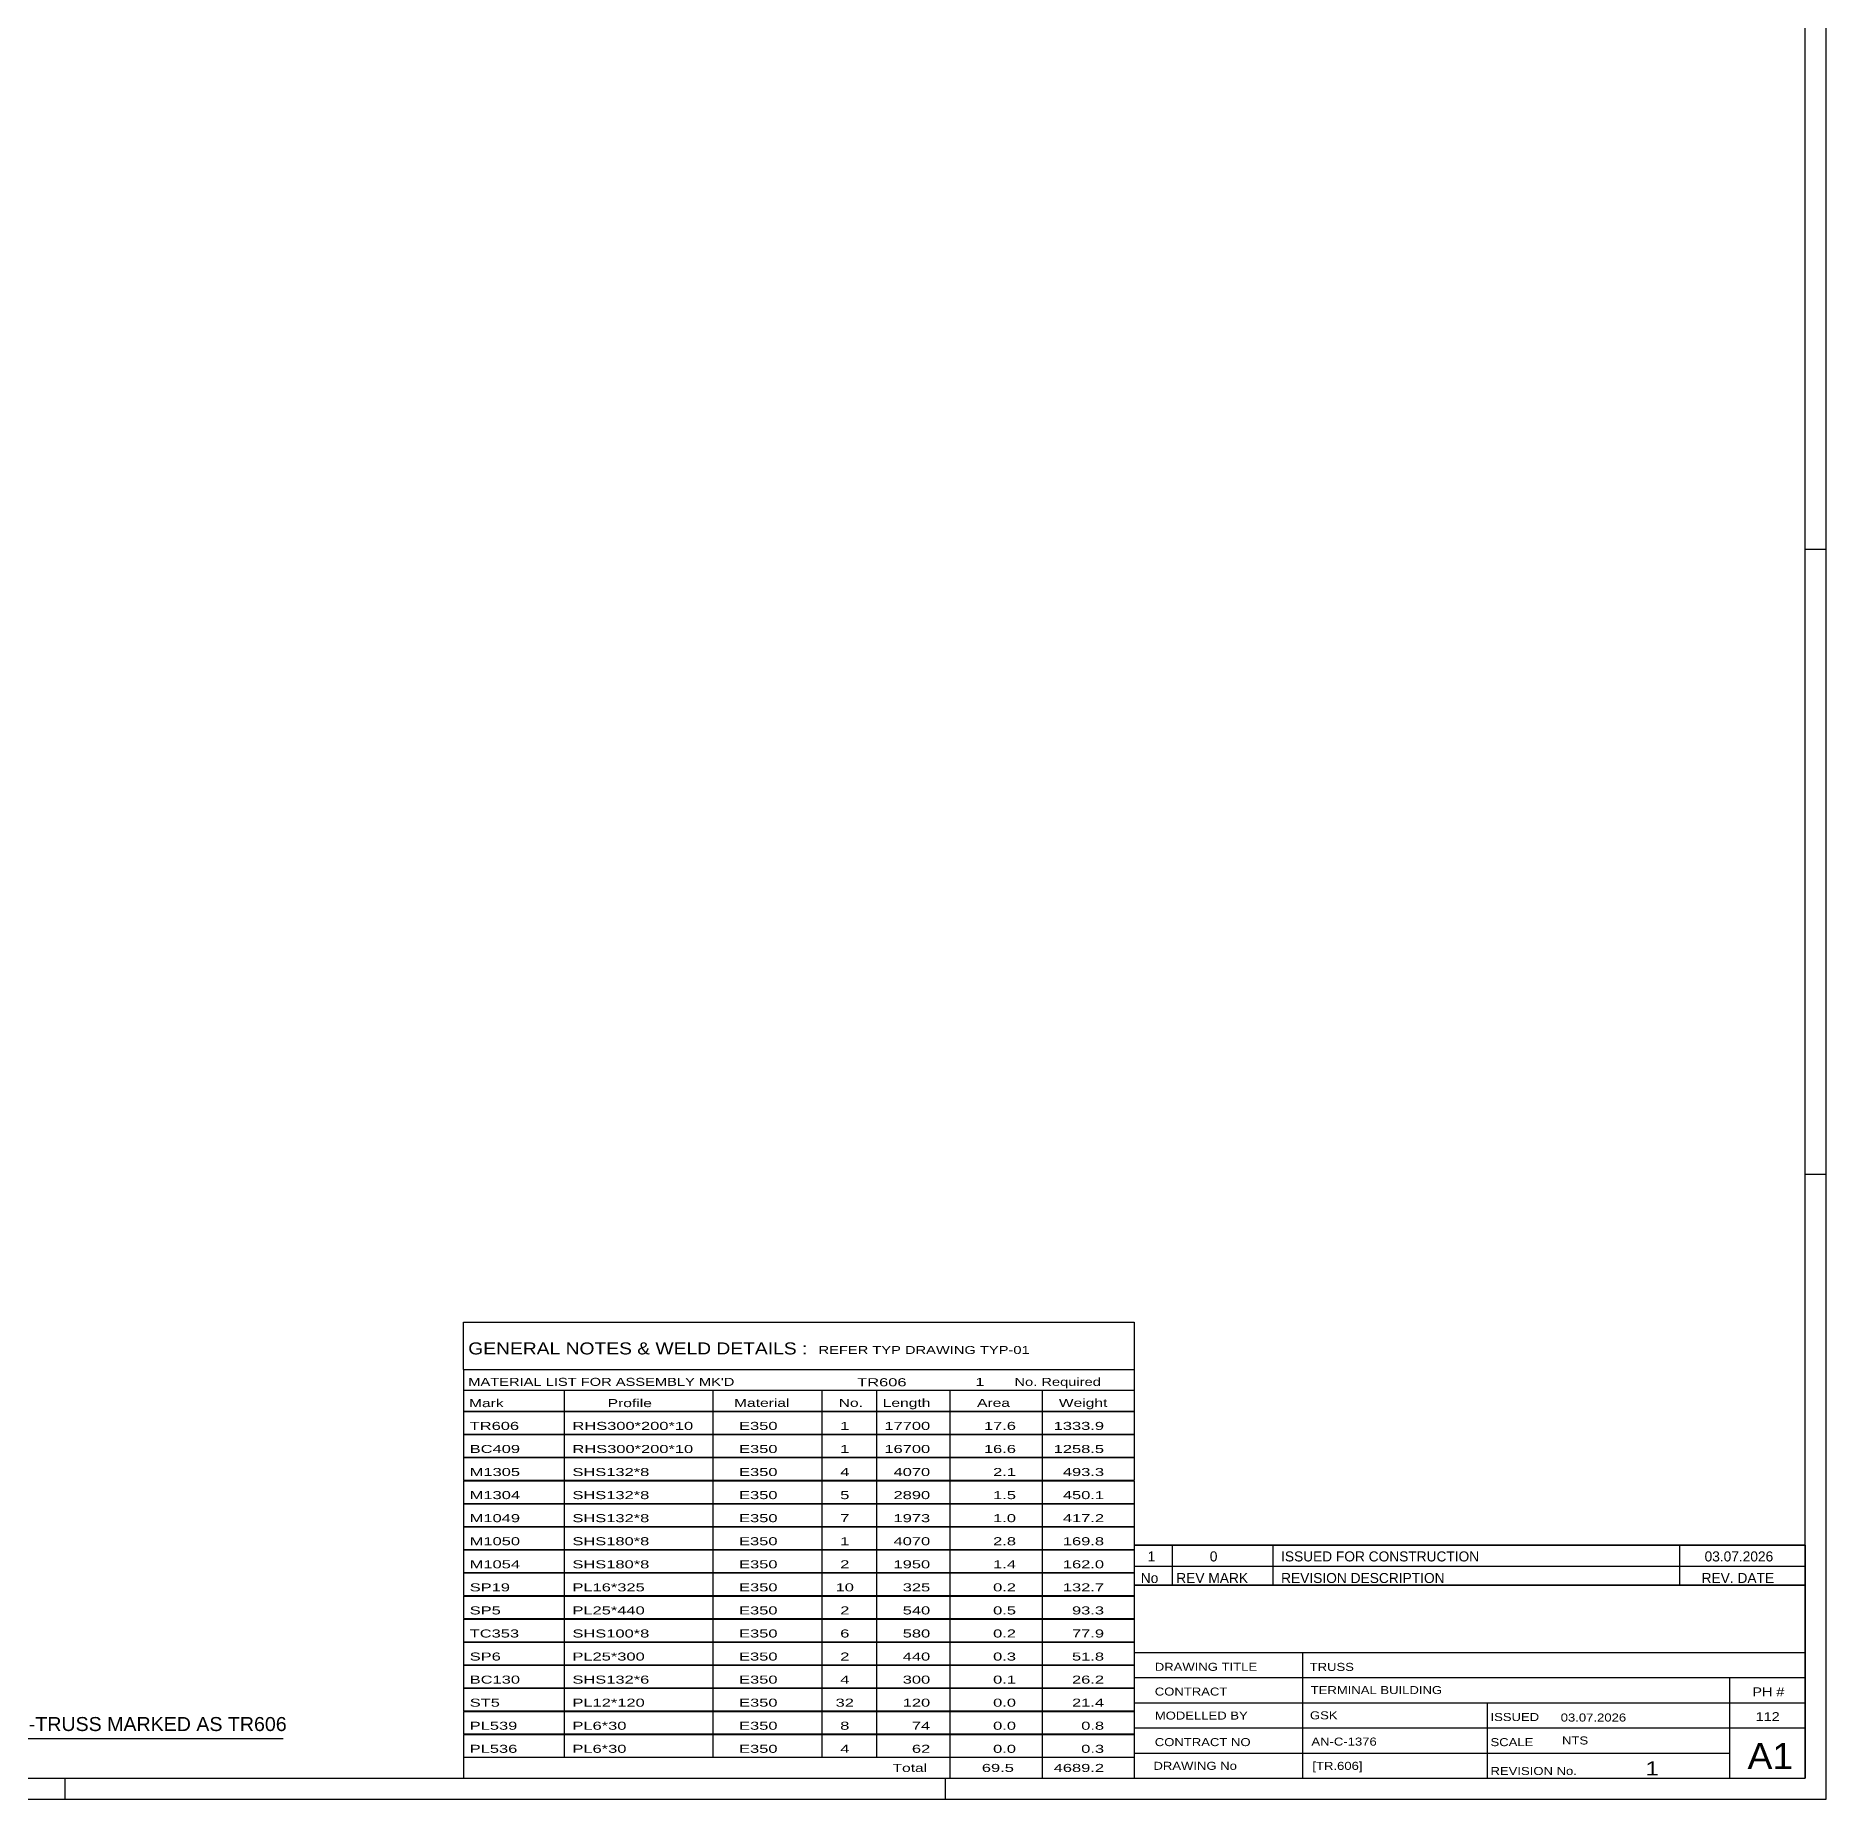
# Model space of a CAD drawing. Header units: millimetres. Extents: x 0 to 1189, y 0 to 841.
# Drawn here: x 762 to 1189, y 0 to 420.5 of the extents above; entities that cross this region are included whole.
import ezdxf

# ---------------------------------------------------------------- set-up
doc = ezdxf.new("R2010")
doc.units = ezdxf.units.MM
doc.styles.add('Arial', font='ARIAL.TTF', dxfattribs={"height": 0.2})
doc.styles.add('Arial Narrow', font='ARIALN.TTF', dxfattribs={"height": 0.2})

# ---------------------------------------------------------------- blocks, each defined once
blk = doc.blocks.new('Unknown-761554047-1135')
at = {"color": 5, "linetype": 'Continuous'}
for p, q in [((1189, 0), (1189, 841)), ((1184, 5), (1184, 836)), ((1189, 298), (1184, 298)), ((1189, 149), (1184, 149)), ((5, 5), (1184, 5)), ((769, 0), (769, 5)), ((979, 0), (979, 5)), ((0, 0), (1189, 0))]:
    blk.add_line(p, q, dxfattribs=at)
blk = doc.blocks.new('Unknown-761554047-15138')
at = {"color": 7, "linetype": 'Continuous'}
for p, q in [((1024, 51.05), (1024, 5)), ((1024, 51.05), (1184, 51.05)), ((1184, 51), (1184, 5)), ((1024, 35), (1184, 35)), ((1064.14, 35), (1064.14, 5)), ((1024, 29), (1184, 29)), ((1166, 5.05), (1166, 29.05)), ((1024, 23), (1184, 23)), ((1108.14, 23), (1108.14, 5)), ((1024, 17), (1184, 17)), ((1024, 11), (1166, 11)), ((1024, 5), (1184, 5))]:
    blk.add_line(p, q, dxfattribs=at)
at = {"color": 7, "style": 'Arial Narrow'}
for s, height, width, p in [('DRAWING TITLE', 1.9089, 1.425378, (1028.88, 30.61)), ('TRUSS ', 1.909, 1.425378, (1065.81, 30.59)), ('CONTRACT', 1.909, 1.425378, (1028.88, 24.71)), ('TERMINAL BUILDING', 1.9089, 1.425378, (1066.06, 25.07)), ('MODELLED BY', 1.9089, 1.425378, (1028.88, 18.98)), ('GSK', 1.909, 1.425378, (1065.88, 19.04)), ('ISSUED', 1.909, 1.425378, (1108.94, 18.64)), ('03.07.2026', 1.909, 1.425378, (1125.69, 18.52)), ('CONTRACT NO', 1.9089, 1.425378, (1028.88, 12.66)), ('AN-C-1376', 1.909, 1.425378, (1066.23, 12.78)), ('SCALE', 1.909, 1.425378, (1108.94, 12.65)), ('A1', 6.204, 1.25, (1170.24, 7.2)), ('DRAWING No', 1.909, 1.425378, (1028.56, 7)), ('[TR.606]', 1.909, 1.425378, (1066.46, 6.99)), ('1', 3.34, 1.5, (1145.91, 5.68)), ('REVISION No.', 1.9089, 1.425378, (1108.94, 5.77))]:
    blk.add_text(s, height=height, dxfattribs=dict(at, width=width)).set_placement(p)
at = {"color": 7, "linetype": 'Continuous', "style": 'Arial Narrow'}
for s, height, width, p in [('PH #', 2.1, 1.42538, (1171.4, 24.55)), ('112', 2.1, 1.42538, (1172.19, 18.65)), ('NTS', 1.909, 1.425378, (1126, 13.05))]:
    blk.add_text(s, height=height, dxfattribs=dict(at, width=width)).set_placement(p)
blk = doc.blocks.new('Unknown-761554047-15139')
at = {"color": 7, "linetype": 'Continuous'}
for p, q in [((864, 113.75), (1024, 113.75)), ((864, 102.5), (864, 113.75)), ((1024, 113.75), (1024, 102.5)), ((864, 102.5), (1024, 102.5)), ((864, 102.5), (864, 97.5)), ((1024, 102.5), (1024, 97.5)), ((864, 97.5), (1024, 97.5)), ((864, 97.5), (864, 92.5)), ((888, 97.5), (888, 92.5)), ((923.5, 97.5), (923.5, 92.5)), ((949.5, 97.5), (949.5, 92.5)), ((962.5, 97.5), (962.5, 92.5)), ((980, 97.5), (980, 92.5)), ((1002, 97.5), (1002, 92.5)), ((1024, 97.5), (1024, 92.5)), ((864, 92.5), (1024, 92.5)), ((864, 92.45), (864, 87.05)), ((864, 92.45), (1024, 92.45)), ((888, 92.5), (888, 87)), ((923.5, 92.5), (923.5, 87)), ((949.5, 92.5), (949.5, 87)), ((962.5, 92.5), (962.5, 87)), ((980, 92.5), (980, 87)), ((1002, 92.5), (1002, 87)), ((1024, 92.45), (1024, 87.05)), ((864, 87.05), (1024, 87.05)), ((864, 86.95), (864, 81.55)), ((864, 86.95), (1024, 86.95)), ((888, 87), (888, 81.5)), ((923.5, 87), (923.5, 81.5)), ((949.5, 87), (949.5, 81.5)), ((962.5, 87), (962.5, 81.5)), ((980, 87), (980, 81.5)), ((1002, 87), (1002, 81.5)), ((1024, 86.95), (1024, 81.55)), ((864, 81.55), (1024, 81.55)), ((864, 81.45), (864, 76.05)), ((864, 81.45), (1024, 81.45)), ((888, 81.5), (888, 76)), ((923.5, 81.5), (923.5, 76)), ((949.5, 81.5), (949.5, 76)), ((962.5, 81.5), (962.5, 76)), ((980, 81.5), (980, 76)), ((1002, 81.5), (1002, 76)), ((1024, 81.45), (1024, 76.05)), ((864, 76.05), (1024, 76.05)), ((864, 75.95), (864, 70.55)), ((864, 75.95), (1024, 75.95)), ((888, 76), (888, 70.5)), ((923.5, 76), (923.5, 70.5)), ((949.5, 76), (949.5, 70.5)), ((962.5, 76), (962.5, 70.5)), ((980, 76), (980, 70.5)), ((1002, 76), (1002, 70.5)), ((1024, 75.95), (1024, 70.55)), ((864, 70.55), (1024, 70.55)), ((864, 70.45), (864, 65.05)), ((864, 70.45), (1024, 70.45)), ((888, 70.5), (888, 65)), ((923.5, 70.5), (923.5, 65)), ((949.5, 70.5), (949.5, 65)), ((962.5, 70.5), (962.5, 65)), ((980, 70.5), (980, 65)), ((1002, 70.5), (1002, 65)), ((1024, 70.45), (1024, 65.05)), ((864, 65.05), (1024, 65.05)), ((864, 64.95), (864, 59.55)), ((864, 64.95), (1024, 64.95)), ((888, 65), (888, 59.5)), ((923.5, 65), (923.5, 59.5)), ((949.5, 65), (949.5, 59.5)), ((962.5, 65), (962.5, 59.5)), ((980, 65), (980, 59.5)), ((1002, 65), (1002, 59.5)), ((1024, 64.95), (1024, 59.55)), ((864, 59.55), (1024, 59.55)), ((864, 59.45), (864, 54.05)), ((864, 59.45), (1024, 59.45)), ((888, 59.5), (888, 54)), ((923.5, 59.5), (923.5, 54)), ((949.5, 59.5), (949.5, 54)), ((962.5, 59.5), (962.5, 54)), ((980, 59.5), (980, 54)), ((1002, 59.5), (1002, 54)), ((1024, 59.45), (1024, 54.05)), ((864, 54.05), (1024, 54.05)), ((864, 53.95), (864, 48.55)), ((864, 53.95), (1024, 53.95)), ((888, 54), (888, 48.5)), ((923.5, 54), (923.5, 48.5)), ((949.5, 54), (949.5, 48.5)), ((962.5, 54), (962.5, 48.5)), ((980, 54), (980, 48.5)), ((1002, 54), (1002, 48.5)), ((1024, 53.95), (1024, 48.55)), ((864, 48.55), (1024, 48.55)), ((864, 48.45), (864, 43.05)), ((864, 48.45), (1024, 48.45)), ((888, 48.5), (888, 43)), ((923.5, 48.5), (923.5, 43)), ((949.5, 48.5), (949.5, 43)), ((962.5, 48.5), (962.5, 43)), ((980, 48.5), (980, 43)), ((1002, 48.5), (1002, 43)), ((1024, 48.45), (1024, 43.05)), ((864, 43.05), (1024, 43.05)), ((864, 42.95), (864, 37.55)), ((864, 42.95), (1024, 42.95)), ((888, 43), (888, 37.5)), ((923.5, 43), (923.5, 37.5)), ((949.5, 43), (949.5, 37.5)), ((962.5, 43), (962.5, 37.5)), ((980, 43), (980, 37.5)), ((1002, 43), (1002, 37.5)), ((1024, 42.95), (1024, 37.55)), ((864, 37.55), (1024, 37.55)), ((864, 37.45), (864, 32.05)), ((864, 37.45), (1024, 37.45)), ((888, 37.5), (888, 32)), ((923.5, 37.5), (923.5, 32)), ((949.5, 37.5), (949.5, 32)), ((962.5, 37.5), (962.5, 32)), ((980, 37.5), (980, 32)), ((1002, 37.5), (1002, 32)), ((1024, 37.45), (1024, 32.05)), ((864, 32.05), (1024, 32.05)), ((864, 31.95), (864, 26.55)), ((864, 31.95), (1024, 31.95)), ((888, 32), (888, 26.5)), ((923.5, 32), (923.5, 26.5)), ((949.5, 32), (949.5, 26.5)), ((962.5, 32), (962.5, 26.5)), ((980, 32), (980, 26.5)), ((1002, 32), (1002, 26.5)), ((1024, 31.95), (1024, 26.55)), ((864, 26.55), (1024, 26.55)), ((864, 26.45), (864, 21.05)), ((864, 26.45), (1024, 26.45)), ((888, 26.5), (888, 21)), ((923.5, 26.5), (923.5, 21)), ((949.5, 26.5), (949.5, 21)), ((962.5, 26.5), (962.5, 21)), ((980, 26.5), (980, 21)), ((1002, 26.5), (1002, 21)), ((1024, 26.45), (1024, 21.05)), ((864, 21.05), (1024, 21.05)), ((864, 20.95), (864, 15.55)), ((864, 20.95), (1024, 20.95)), ((888, 21), (888, 15.5)), ((923.5, 21), (923.5, 15.5)), ((949.5, 21), (949.5, 15.5)), ((962.5, 21), (962.5, 15.5)), ((980, 21), (980, 15.5)), ((1002, 21), (1002, 15.5)), ((1024, 20.95), (1024, 15.55)), ((864, 15.55), (1024, 15.55)), ((864, 15.45), (864, 10.05)), ((864, 15.45), (1024, 15.45)), ((888, 15.5), (888, 10)), ((923.5, 15.5), (923.5, 10)), ((949.5, 15.5), (949.5, 10)), ((962.5, 15.5), (962.5, 10)), ((980, 15.5), (980, 10)), ((1002, 15.5), (1002, 10)), ((1024, 15.45), (1024, 10.05)), ((864, 10.05), (1024, 10.05)), ((864, 10), (1024, 10)), ((864, 10), (864, 5)), ((980, 10), (980, 5)), ((1002, 10), (1002, 5)), ((1024, 10), (1024, 5)), ((864, 5), (1024, 5))]:
    blk.add_line(p, q, dxfattribs=at)
at = {"color": 7, "style": 'Arial Narrow'}
for s, height, width, p in [('GENERAL NOTES & WELD DETAILS :', 2.8633, 1.4, (865.15, 106.06)), ('REFER TYP DRAWING TYP-01', 1.9089, 1.6, (948.7, 106.16)), ("MATERIAL LIST FOR ASSEMBLY MK'D", 1.9089, 1.6, (865.15, 98.56)), ('TR606', 1.909, 1.794707, (957.9, 98.47)), ('1', 1.91, 1.794707, (986.08, 98.56)), ('No. Required', 1.9089, 1.6, (995.41, 98.56)), ('Mark', 1.909, 1.7, (865.34, 93.5)), ('Profile', 1.909, 1.7, (898.41, 93.5)), ('Material', 1.909, 1.7, (928.54, 93.56)), ('No.', 1.909, 1.7, (953.5, 93.56)), ('Length', 1.909, 1.7, (964, 93.56)), ('Area', 1.909, 1.7, (986.5, 93.56)), ('Weight', 1.909, 1.7, (1006, 93.56))]:
    blk.add_text(s, height=height, dxfattribs=dict(at, width=width)).set_placement(p)
at = {"color": 7, "linetype": 'Continuous', "style": 'Arial Narrow'}
for s, height, width, p in [('TR606', 1.909, 1.794707, (865.5, 88.06)), ('RHS300*200*10', 1.9089, 1.794707, (890, 88.06)), ('E350', 1.909, 1.794707, (929.74, 88.06)), ('1', 1.91, 1.794707, (953.86, 88.06)), ('17700', 1.909, 1.794707, (964.4, 88.06)), ('17.6', 1.909, 1.794707, (988.13, 88.06)), ('1333.9', 1.909, 1.794707, (1004.77, 88.06)), ('BC409', 1.909, 1.794707, (865.5, 82.56)), ('RHS300*200*10', 1.9089, 1.794707, (890, 82.56)), ('E350', 1.909, 1.794707, (929.74, 82.56)), ('1', 1.91, 1.794707, (953.86, 82.56)), ('16700', 1.909, 1.794707, (964.4, 82.56)), ('16.6', 1.909, 1.794707, (988.13, 82.56)), ('1258.5', 1.909, 1.794707, (1004.77, 82.56)), ('M1305', 1.909, 1.794707, (865.5, 77.06)), ('SHS132*8', 1.909, 1.794707, (890, 77.06)), ('E350', 1.909, 1.794707, (929.74, 77.06)), ('4', 1.91, 1.794707, (953.86, 77.06)), ('4070', 1.909, 1.794707, (966.58, 77.06)), ('2.1', 1.909, 1.794707, (990.32, 77.06)), ('493.3', 1.909, 1.794707, (1006.96, 77.06)), ('M1304', 1.909, 1.794707, (865.5, 71.56)), ('SHS132*8', 1.909, 1.794707, (890, 71.56)), ('E350', 1.909, 1.794707, (929.74, 71.56)), ('5', 1.91, 1.794707, (953.86, 71.56)), ('2890', 1.909, 1.794707, (966.58, 71.56)), ('1.5', 1.909, 1.794707, (990.32, 71.56)), ('450.1', 1.909, 1.794707, (1006.96, 71.56)), ('M1049', 1.909, 1.794707, (865.5, 66.06)), ('SHS132*8', 1.909, 1.794707, (890, 66.06)), ('E350', 1.909, 1.794707, (929.74, 66.06)), ('7', 1.91, 1.794707, (953.86, 66.06)), ('1973', 1.909, 1.794707, (966.58, 66.06)), ('1.0', 1.909, 1.794707, (990.32, 66.06)), ('417.2', 1.909, 1.794707, (1006.96, 66.06)), ('M1050', 1.909, 1.794707, (865.5, 60.56)), ('SHS180*8', 1.909, 1.794707, (890, 60.56)), ('E350', 1.909, 1.794707, (929.74, 60.56)), ('1', 1.91, 1.794707, (953.86, 60.56)), ('4070', 1.909, 1.794707, (966.58, 60.56)), ('2.8', 1.909, 1.794707, (990.32, 60.56)), ('169.8', 1.909, 1.794707, (1006.96, 60.56)), ('M1054', 1.909, 1.794707, (865.5, 55.06)), ('SHS180*8', 1.909, 1.794707, (890, 55.06)), ('E350', 1.909, 1.794707, (929.74, 55.06)), ('2', 1.91, 1.794707, (953.86, 55.06)), ('1950', 1.909, 1.794707, (966.58, 55.06)), ('1.4', 1.909, 1.794707, (990.32, 55.06)), ('162.0', 1.909, 1.794707, (1006.96, 55.06)), ('SP19', 1.909, 1.794707, (865.5, 49.56)), ('PL16*325', 1.909, 1.794707, (890, 49.56)), ('E350', 1.909, 1.794707, (929.74, 49.56)), ('10', 1.909, 1.794707, (952.76, 49.56)), ('325', 1.909, 1.794707, (968.77, 49.56)), ('0.2', 1.909, 1.794707, (990.32, 49.56)), ('132.7', 1.909, 1.794707, (1006.96, 49.56)), ('SP5', 1.909, 1.794707, (865.5, 44.06)), ('PL25*440', 1.909, 1.794707, (890, 44.06)), ('E350', 1.909, 1.794707, (929.74, 44.06)), ('2', 1.91, 1.794707, (953.86, 44.06)), ('540', 1.909, 1.794707, (968.77, 44.06)), ('0.5', 1.909, 1.794707, (990.32, 44.06)), ('93.3', 1.909, 1.794707, (1009.14, 44.06)), ('TC353', 1.909, 1.794707, (865.5, 38.56)), ('SHS100*8', 1.909, 1.794707, (890, 38.56)), ('E350', 1.909, 1.794707, (929.74, 38.56)), ('6', 1.91, 1.794707, (953.86, 38.56)), ('580', 1.909, 1.794707, (968.77, 38.56)), ('0.2', 1.909, 1.794707, (990.32, 38.56)), ('77.9', 1.909, 1.794707, (1009.14, 38.56)), ('SP6', 1.909, 1.794707, (865.5, 33.06)), ('PL25*300', 1.909, 1.794707, (890, 33.06)), ('E350', 1.909, 1.794707, (929.74, 33.06)), ('2', 1.91, 1.794707, (953.86, 33.06)), ('440', 1.909, 1.794707, (968.77, 33.06)), ('0.3', 1.909, 1.794707, (990.32, 33.06)), ('51.8', 1.909, 1.794707, (1009.14, 33.06)), ('BC130', 1.909, 1.794707, (865.5, 27.56)), ('SHS132*6', 1.909, 1.794707, (890, 27.56)), ('E350', 1.909, 1.794707, (929.74, 27.56)), ('4', 1.91, 1.794707, (953.86, 27.56)), ('300', 1.909, 1.794707, (968.77, 27.56)), ('0.1', 1.909, 1.794707, (990.32, 27.56)), ('26.2', 1.909, 1.794707, (1009.14, 27.56)), ('ST5', 1.909, 1.794707, (865.5, 22.06)), ('PL12*120', 1.909, 1.794707, (890, 22.06)), ('E350', 1.909, 1.794707, (929.74, 22.06)), ('32', 1.909, 1.794707, (952.76, 22.06)), ('120', 1.909, 1.794707, (968.77, 22.06)), ('0.0', 1.909, 1.794707, (990.32, 22.06)), ('21.4', 1.909, 1.794707, (1009.14, 22.06)), ('PL539', 1.909, 1.794707, (865.5, 16.56)), ('PL6*30', 1.909, 1.794707, (890, 16.56)), ('E350', 1.909, 1.794707, (929.74, 16.56)), ('8', 1.91, 1.794707, (953.86, 16.56)), ('74', 1.909, 1.794707, (970.96, 16.56)), ('0.0', 1.909, 1.794707, (990.32, 16.56)), ('0.8', 1.909, 1.794707, (1011.33, 16.56)), ('PL536', 1.909, 1.794707, (865.5, 11.06)), ('PL6*30', 1.909, 1.794707, (890, 11.06)), ('E350', 1.909, 1.794707, (929.74, 11.06)), ('4', 1.91, 1.794707, (953.86, 11.06)), ('62', 1.909, 1.794707, (970.96, 11.06)), ('0.0', 1.909, 1.794707, (990.32, 11.06)), ('0.3', 1.909, 1.794707, (1011.33, 11.06)), ('Total', 1.909, 1.7, (966.33, 6.5)), ('69.5', 1.909, 1.794707, (987.64, 6.5)), ('4689.2', 1.909, 1.794707, (1004.77, 6.5))]:
    blk.add_text(s, height=height, dxfattribs=dict(at, width=width)).set_placement(p)
blk = doc.blocks.new('Unknown-761554047-15140')
at = {"color": 7, "linetype": 'Continuous'}
blk.add_line((751, 14.5), (821, 14.5), dxfattribs=at)
at = {"color": 7, "style": 'Arial'}
blk.add_text('ONE-TRUSS MARKED AS TR606', height=3.3428, dxfattribs=at).set_placement((750.24, 16.25))
blk = doc.blocks.new('Unknown-761554047-15141')
at = {"color": 7, "linetype": 'Continuous'}
for p, q in [((1024, 60.55), (1184, 60.55)), ((1184, 60.55), (1024, 60.55)), ((1024, 60.55), (1024, 55.55)), ((1033, 60.55), (1033, 55.55)), ((1057, 60.55), (1057, 55.55)), ((1154, 60.55), (1154, 55.55)), ((1184, 60.55), (1184, 55.55)), ((1024, 55.55), (1184, 55.55)), ((1024, 55.55), (1024, 51.05)), ((1024, 55.55), (1184, 55.55)), ((1033, 55.55), (1033, 51.05)), ((1057, 55.55), (1057, 51.05)), ((1154, 55.55), (1154, 51.05)), ((1184, 55.55), (1184, 51.05)), ((1184, 51.05), (1024, 51.05))]:
    blk.add_line(p, q, dxfattribs=at)
at = {"color": 7, "linetype": 'Continuous', "style": 'Arial Narrow'}
for s, height, width, p in [('1', 2.39, 1.196471, (1027.16, 56.7)), ('0', 2.39, 1.196471, (1042, 56.7)), ('ISSUED FOR CONSTRUCTION', 2.3861, 1.196471, (1059, 56.7)), ('03.07.2026', 2.386, 1.196471, (1160, 56.7)), ('No', 2.386, 1.2, (1025.54, 51.55)), ('REV MARK', 2.386, 1.2, (1034, 51.55)), ('REVISION DESCRIPTION', 2.3861, 1.2, (1059, 51.55)), ('REV. DATE', 2.386, 1.2, (1159.28, 51.55))]:
    blk.add_text(s, height=height, dxfattribs=dict(at, width=width)).set_placement(p)

msp = doc.modelspace()

# ---------------------------------------------------------------- block references
for name in ['Unknown-761554047-1135', 'Unknown-761554047-15139', 'Unknown-761554047-15141', 'Unknown-761554047-15138', 'Unknown-761554047-15140']:
    msp.add_blockref(name, (0, 0))

doc.saveas('drawing.dxf')
